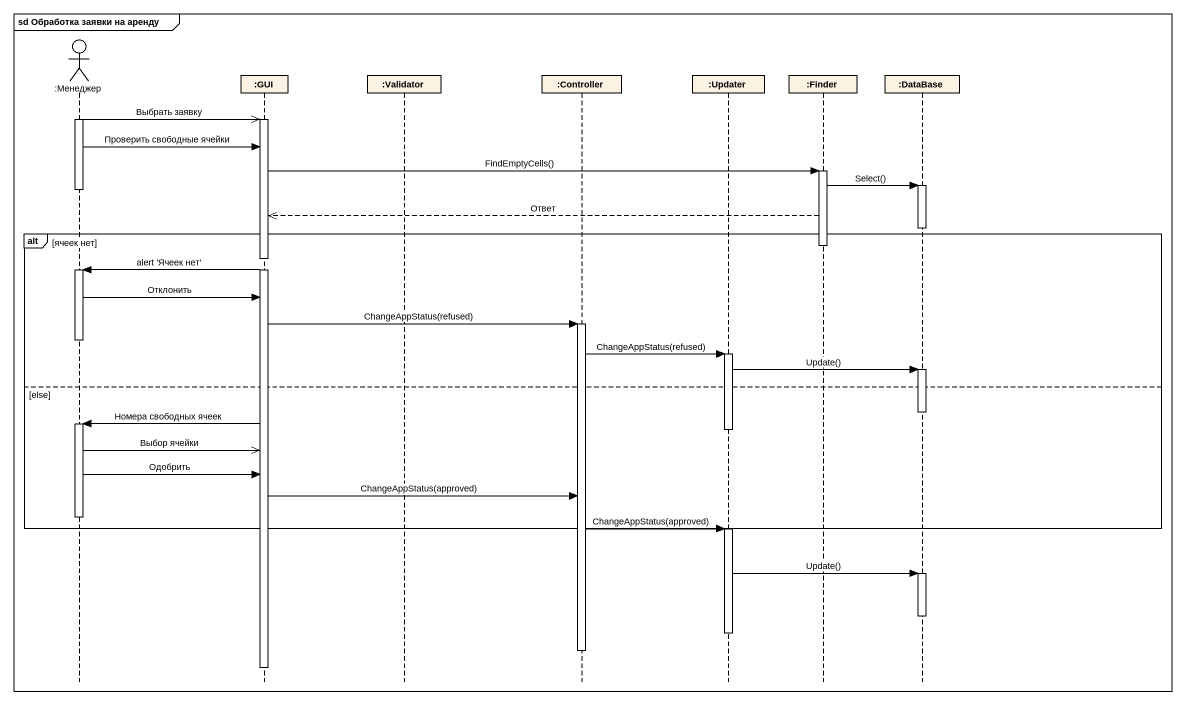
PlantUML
@startuml
mainframe sd Обработка заявки на аренду
hide footbox
actor ":Менеджер" as Менеджер
participant ":GUI" as GUI
participant ":Validator" as Validator
participant ":Controller" as Controller
participant ":Updater" as Updater
participant ":Finder" as Finder
participant ":DataBase" as DataBase_

activate Менеджер
Менеджер ->> GUI : Выбрать заявку
activate GUI
Менеджер -> GUI : Проверить свободные ячейки
GUI -> Finder : FindEmptyCells()
activate Finder
Finder -> DataBase_ : Select()
activate DataBase_
deactivate Менеджер
Finder -->> GUI : Ответ
deactivate DataBase_
alt ячеек нет
  deactivate Finder
  GUI -> Менеджер : alert 'Ячеек нет'
  activate Менеджер
  Менеджер -> GUI : Отклонить
  GUI -> Controller : ChangeAppStatus(refused)
  activate Controller
  deactivate Менеджер
  Controller -> Updater : ChangeAppStatus(refused)
  activate Updater
  Updater -> DataBase_ : Update()
  activate DataBase_
else else
  deactivate DataBase_
  GUI -> Менеджер : Номера свободных ячеек
  activate Менеджер
  deactivate Updater
  Менеджер ->> GUI : Выбор ячейки
  Менеджер -> GUI : Одобрить
  GUI -> Controller : ChangeAppStatus(approved)
  deactivate Менеджер
  Controller -> Updater : ChangeAppStatus(approved)
end
activate Updater
Updater -> DataBase_ : Update()
activate DataBase_
deactivate DataBase_
deactivate Updater
deactivate Controller
deactivate GUI
@enduml
